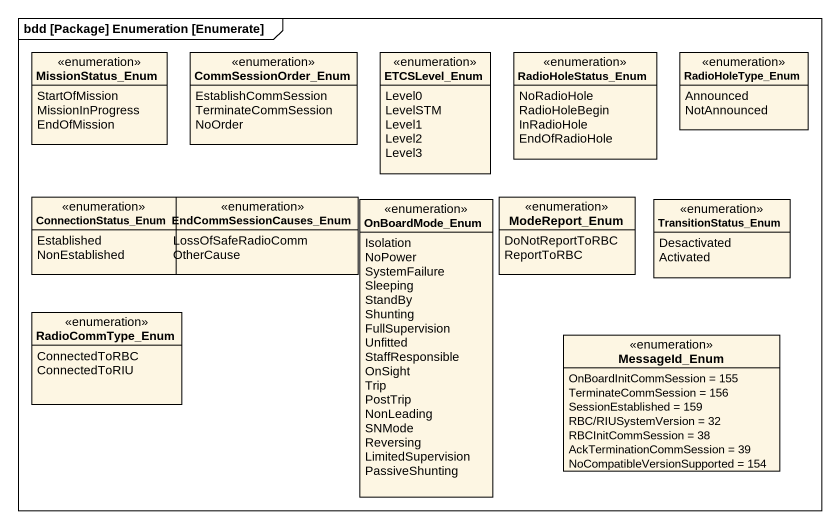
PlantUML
@startuml
mainframe bdd [Package] Enumeration [Enumerate]
hide circle
hide empty members
enum MissionStatus_Enum {
  StartOfMission
  MissionInProgress
  EndOfMission
}
enum CommSessionOrder_Enum {
  EstablishCommSession
  TerminateCommSession
  NoOrder
}
enum ETCSLevel_Enum {
  Level0
  LevelSTM
  Level1
  Level2
  Level3
}
enum RadioHoleStatus_Enum {
  NoRadioHole
  RadioHoleBegin
  InRadioHole
  EndOfRadioHole
}
enum RadioHoleType_Enum {
  Announced
  NotAnnounced
}
enum ConnectionStatus_Enum {
  Established
  NonEstablished
}
enum EndCommSessionCauses_Enum {
  LossOfSafeRadioComm
  OtherCause
}
enum OnBoardMode_Enum {
  Isolation
  NoPower
  SystemFailure
  Sleeping
  StandBy
  Shunting
  FullSupervision
  Unfitted
  StaffResponsible
  OnSight
  Trip
  PostTrip
  NonLeading
  SNMode
  Reversing
  LimitedSupervision
  PassiveShunting
}
enum ModeReport_Enum {
  DoNotReportToRBC
  ReportToRBC
}
enum TransitionStatus_Enum {
  Desactivated
  Activated
}
enum RadioCommType_Enum {
  ConnectedToRBC
  ConnectedToRIU
}
enum MessageId_Enum {
  OnBoardInitCommSession = 155
  TerminateCommSession = 156
  SessionEstablished = 159
  RBC/RIUSystemVersion = 32
  RBCInitCommSession = 38
  AckTerminationCommSession = 39
  NoCompatibleVersionSupported = 154
}
@enduml
